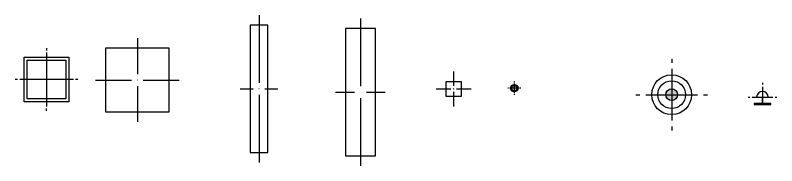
# Model space of a CAD drawing. Header units: millimetres. Extents: x -224448 to 1592092, y -164641 to 319001.
# Drawn here: x 92322 to 99988, y 139626 to 141138 of the extents above; entities that cross this region are included whole.
import ezdxf

# ---------------------------------------------------------------- set-up
doc = ezdxf.new("R2010")
doc.units = ezdxf.units.MM
for name, color, linetype in [('6LIG', 6, 'Continuous'), ('I-CL-LIT', 7, 'Continuous'), ('I-LIGHT', 1, 'Continuous'), ('LIG', 6, 'Continuous'), ('LIGHT', 2, 'Continuous')]:
    doc.layers.add(name, color=color, linetype=linetype)

# ---------------------------------------------------------------- blocks, each defined once
blk = doc.blocks.new('j51')
at = {"layer": 'I-LIGHT'}
for p, q in [((93551.1, 140906.4), (93551.1, 140546.4)), ((93131.1, 140486.4), (93491.1, 140486.4)), ((93551.1, 140486.4), (93550.1, 140486.4)), ((93551.1, 140487.4), (93551.1, 140485.4)), ((93551.1, 140486.4), (93552.1, 140486.4)), ((93611.1, 140486.4), (93971.1, 140486.4)), ((93551.1, 140426.4), (93551.1, 140066.4))]:
    blk.add_line(p, q, dxfattribs=at)
at = {"layer": 'I-LIGHT', "linetype": 'Continuous'}
blk.add_lwpolyline([(93871.1, 140806.4), (93231.1, 140806.4), (93231.1, 140166.4), (93871.1, 140166.4)], close=True, dxfattribs=at)
blk = doc.blocks.new('j59')
at = {"layer": 'I-LIGHT'}
for p, q in [((94776, 141138.2), (94776, 140458.2)), ((94586, 140398.2), (94716, 140398.2)), ((94776, 140398.2), (94775, 140398.2)), ((94776, 140399.2), (94776, 140397.2)), ((94776, 140398.2), (94777, 140398.2)), ((94836, 140398.2), (94966, 140398.2)), ((94776, 140338.2), (94776, 139658.2))]:
    blk.add_line(p, q, dxfattribs=at)
at = {"layer": 'I-LIGHT', "linetype": 'Continuous'}
blk.add_lwpolyline([(94866, 141038.2), (94686, 141038.2), (94686, 139758.2), (94866, 139758.2)], close=True, dxfattribs=at)
blk = doc.blocks.new('j98')
at = {"layer": 'I-LIGHT'}
for p, q in [((95797.1, 141105.6), (95797.1, 140425.6)), ((95797.1, 140366.6), (95797.1, 140364.6)), ((95547.1, 140365.6), (95737.1, 140365.6)), ((95797.1, 140365.6), (95796.1, 140365.6)), ((95797.1, 140365.6), (95798.1, 140365.6)), ((95797.1, 140305.6), (95797.1, 139625.6)), ((95857.1, 140365.6), (96047.1, 140365.6))]:
    blk.add_line(p, q, dxfattribs=at)
at = {"layer": 'I-LIGHT', "linetype": 'Continuous'}
blk.add_lwpolyline([(95647.1, 139725.6), (95947.1, 139725.6), (95947.1, 141005.6), (95647.1, 141005.6)], close=True, dxfattribs=at)
blk = doc.blocks.new('j855')
at = {"layer": 'I-LIGHT'}
for p, q in [((96735.3, 140572.4), (96735.3, 140427.4)), ((96560.3, 140397.4), (96705.3, 140397.4)), ((96735.3, 140398.4), (96735.3, 140396.4)), ((96735.3, 140367.4), (96735.3, 140222.4)), ((96765.3, 140397.4), (96910.3, 140397.4))]:
    blk.add_line(p, q, dxfattribs=at)
at = {"layer": 'I-LIGHT', "ltscale": 50}
blk.add_lwpolyline([(96660.3, 140472.4), (96810.3, 140472.4), (96810.3, 140322.4), (96660.3, 140322.4)], close=True, dxfattribs=at)
at = {"layer": 'I-LIGHT'}
blk.add_lwpolyline([(96736.3, 140397.4), (96735.3, 140397.4), (96734.3, 140397.4)], dxfattribs=at)
blk = doc.blocks.new('j551')
at = {"layer": 'LIG'}
h = blk.add_hatch(color=1, dxfattribs=at)
edge = h.paths.add_edge_path()
edge.add_arc((98020, 127390), 60, 0, 360)
at = {"layer": 'LIG', "color": 1}
for p, q in [((98020, 127750), (98020, 127710)), ((98020, 127650), (98020, 127130)), ((97660, 127390), (97700, 127390)), ((97760, 127390), (98280, 127390)), ((98340, 127390), (98380, 127390)), ((98020, 127070), (98020, 127030))]:
    blk.add_line(p, q, dxfattribs=at)
at = {"layer": 'LIG', "color": 6}
blk.add_circle((98020, 127390), 200, dxfattribs=at)
at = {"layer": 'LIG', "color": 1}
for radius in [140, 60]:
    blk.add_circle((98020, 127390), radius, dxfattribs=at)
blk = doc.blocks.new('B-03')
at = {"layer": 'LIG', "color": 1}
for p, q in [((0, 218.1), (0, 202.1)), ((0, 178.1), (0, 10)), ((-144, 74.1), (-128, 74.1)), ((-104, 74.1), (104, 74.1)), ((128, 74.1), (144, 74.1))]:
    blk.add_line(p, q, dxfattribs=at)
at = {"layer": 'LIG', "color": 6}
for p, q in [((-58.5, 73.9), (58.5, 73.9)), ((0, 10), (0, 73.9))]:
    blk.add_line(p, q, dxfattribs=at)
at = {"layer": 'LIG', "color": 3}
blk.add_lwpolyline([(-82.7, 10), (-82.7, 0), (82.7, 0), (82.7, 10)], close=True, dxfattribs=at)
at = {"layer": 'LIG', "color": 6}
blk.add_arc((0, 73.9), 58.5, 0, 180, dxfattribs=at)
blk = doc.blocks.new('j512')
at = {"layer": 'LIG'}
blk.add_blockref('B-03', (99844, 140240), dxfattribs=at)
blk = doc.blocks.new('방등')
at = {"layer": '6LIG'}
for p, q in [((291433.1, 37594.4), (291433.1, 37571.9)), ((291118.1, 37279.4), (291140.6, 37279.4)), ((291725.6, 37279.4), (291748.1, 37279.4)), ((291433.1, 36964.4), (291433.1, 36986.9))]:
    blk.add_line(p, q, dxfattribs=at)
at = {"layer": '6LIG', "color": 8}
for p, q in [((291433.1, 37549.4), (291433.1, 37009.4)), ((291163.1, 37279.4), (291703.1, 37279.4))]:
    blk.add_line(p, q, dxfattribs=at)
blk.add_lwpolyline([(291238.1, 37084.4), (291628.1, 37084.4), (291628.1, 37474.4), (291238.1, 37474.4)], close=True, dxfattribs=at)
at = {"layer": 'LIGHT', "color": 4, "ltscale": 2}
blk.add_lwpolyline([(291208.1, 37054.4), (291658.1, 37054.4), (291658.1, 37504.4), (291208.1, 37504.4)], close=True, dxfattribs=at)

msp = doc.modelspace()

# ---------------------------------------------------------------- linework, layer by layer
msp.add_circle((97345.744, 140405.218), 37.5)
at = {"layer": 'I-CL-LIT', "color": 1}
for p, q in [((97345.744, 140470.881), (97345.744, 140462.126)), ((97345.744, 140453.371), (97345.744, 140357.064)), ((97288.836, 140405.218), (97280.08, 140405.218)), ((97393.898, 140405.218), (97297.591, 140405.218)), ((97411.408, 140405.218), (97402.653, 140405.218)), ((97345.744, 140348.309), (97345.744, 140339.554))]:
    msp.add_line(p, q, dxfattribs=at)
msp.add_circle((97345.744, 140405.218), 26.266, dxfattribs=at)

# ---------------------------------------------------------------- block references
for name, p in [('j59', (0, 0)), ('j98', (0, 0)), ('j51', (0, 0)), ('j551', (909.999, 12949.999)), ('j855', (0, 0)), ('j512', (0, 0))]:
    msp.add_blockref(name, p)
at = {"color": 9, "ltscale": 2, "xscale": -1}
msp.add_blockref('방등', (384070.006, 103212.907), dxfattribs=at)

doc.saveas('drawing.dxf')
